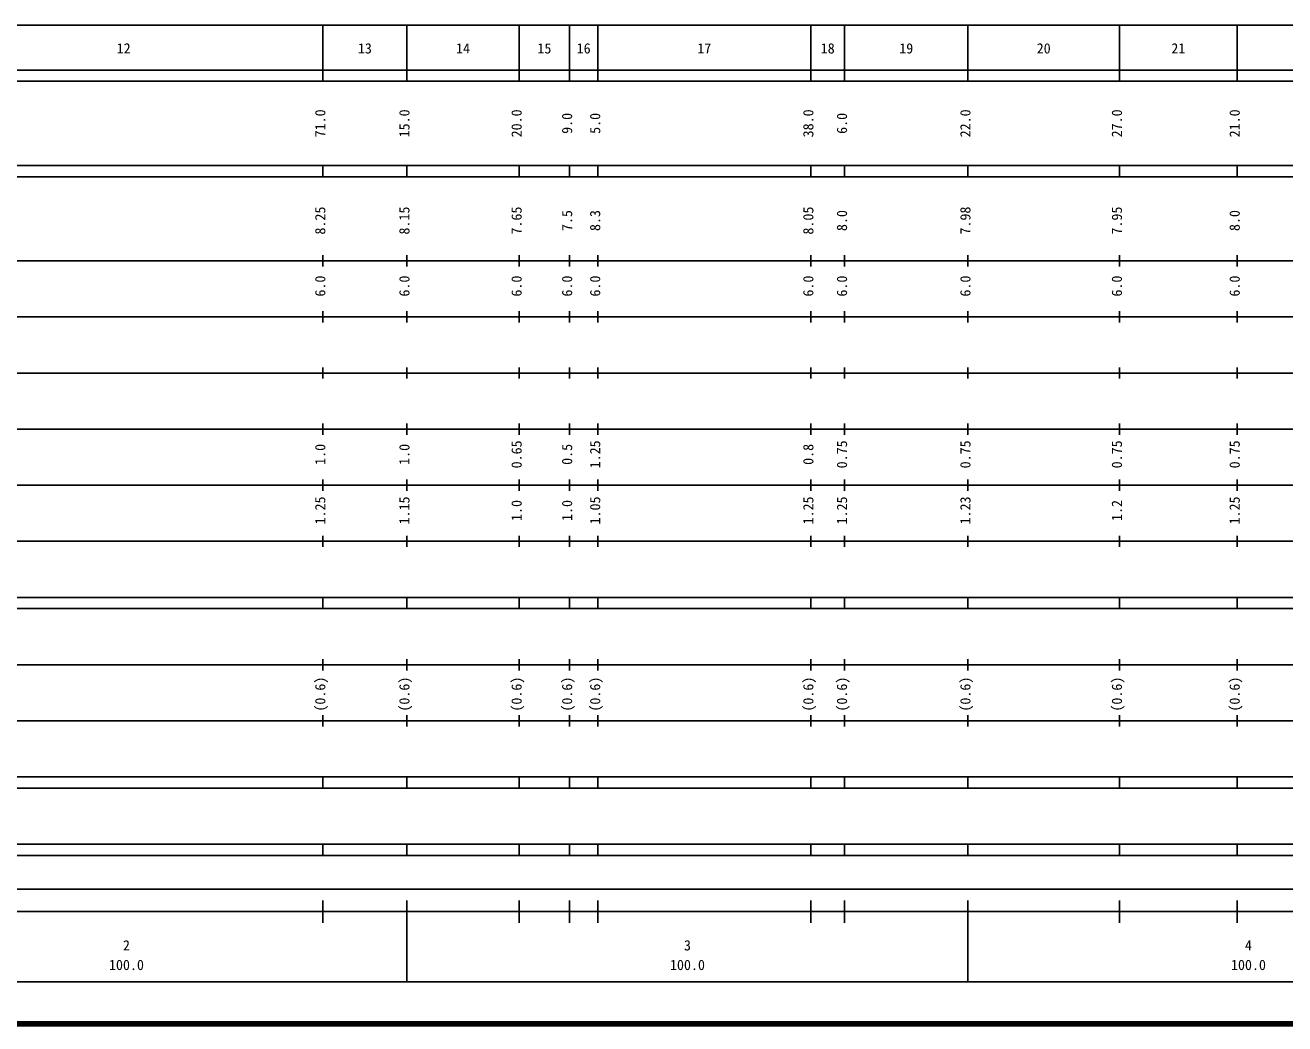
# Model space of a CAD drawing. Units: millimetres on the paper, enlarged 1000 times. Extents: x 40000 to 680000, y 20000 to 380000.
# Drawn here: x 199950 to 424480, y 20000 to 198000 of the extents above; entities that cross this region are included whole.
import ezdxf
from ezdxf.enums import TextEntityAlignment as Align

# ---------------------------------------------------------------- set-up
doc = ezdxf.new("R2010")
doc.units = ezdxf.units.MM
doc.header["$LTSCALE"] = 1000
doc.layers.add('M-TTL', color=2, linetype='Continuous', lineweight=140)
doc.layers.add('M-TTL-BAND', color=7, linetype='Continuous', lineweight=25)
doc.styles.add('ＭＳ ゴシック', font='')
doc.styles.get('ＭＳ ゴシック').set_extended_font_data('MS Gothic')

msp = doc.modelspace()

# ---------------------------------------------------------------- linework, layer by layer
at = {"layer": 'M-TTL'}
msp.add_line((40000, 20000), (680000, 20000), dxfattribs=at)
at = {"layer": 'M-TTL-BAND'}
for p, q in [((68000, 198000), (579000, 198000)), ((253000, 188000), (253000, 198000)), ((268000, 188000), (268000, 198000)), ((288000, 188000), (288000, 198000)), ((297000, 188000), (297000, 198000)), ((302000, 188000), (302000, 198000)), ((340000, 188000), (340000, 198000)), ((346000, 188000), (346000, 198000)), ((368000, 188000), (368000, 198000)), ((395000, 188000), (395000, 198000)), ((416000, 188000), (416000, 198000)), ((40000, 190000), (579000, 190000)), ((40000, 188000), (579000, 188000)), ((40000, 173000), (579000, 173000)), ((253000, 171000), (253000, 173000)), ((268000, 171000), (268000, 173000)), ((288000, 171000), (288000, 173000)), ((297000, 171000), (297000, 173000)), ((302000, 171000), (302000, 173000)), ((340000, 171000), (340000, 173000)), ((346000, 171000), (346000, 173000)), ((368000, 171000), (368000, 173000)), ((395000, 171000), (395000, 173000)), ((416000, 171000), (416000, 173000)), ((40000, 171000), (579000, 171000)), ((40000, 156000), (579000, 156000)), ((253000, 155000), (253000, 157000)), ((268000, 155000), (268000, 157000)), ((288000, 155000), (288000, 157000)), ((297000, 155000), (297000, 157000)), ((302000, 155000), (302000, 157000)), ((340000, 155000), (340000, 157000)), ((346000, 155000), (346000, 157000)), ((368000, 155000), (368000, 157000)), ((395000, 155000), (395000, 157000)), ((416000, 155000), (416000, 157000)), ((46000, 146000), (579000, 146000)), ((253000, 145000), (253000, 147000)), ((268000, 145000), (268000, 147000)), ((288000, 145000), (288000, 147000)), ((297000, 145000), (297000, 147000)), ((302000, 145000), (302000, 147000)), ((340000, 145000), (340000, 147000)), ((346000, 145000), (346000, 147000)), ((368000, 145000), (368000, 147000)), ((395000, 145000), (395000, 147000)), ((416000, 145000), (416000, 147000)), ((253000, 135000), (253000, 137000)), ((268000, 135000), (268000, 137000)), ((288000, 135000), (288000, 137000)), ((297000, 135000), (297000, 137000)), ((302000, 135000), (302000, 137000)), ((340000, 135000), (340000, 137000)), ((346000, 135000), (346000, 137000)), ((368000, 135000), (368000, 137000)), ((395000, 135000), (395000, 137000)), ((416000, 135000), (416000, 137000)), ((52000, 136000), (579000, 136000)), ((46000, 126000), (579000, 126000)), ((253000, 125000), (253000, 127000)), ((268000, 125000), (268000, 127000)), ((288000, 125000), (288000, 127000)), ((297000, 125000), (297000, 127000)), ((302000, 125000), (302000, 127000)), ((340000, 125000), (340000, 127000)), ((346000, 125000), (346000, 127000)), ((368000, 125000), (368000, 127000)), ((395000, 125000), (395000, 127000)), ((416000, 125000), (416000, 127000)), ((253000, 115000), (253000, 117000)), ((268000, 115000), (268000, 117000)), ((288000, 115000), (288000, 117000)), ((297000, 115000), (297000, 117000)), ((302000, 115000), (302000, 117000)), ((340000, 115000), (340000, 117000)), ((346000, 115000), (346000, 117000)), ((368000, 115000), (368000, 117000)), ((395000, 115000), (395000, 117000)), ((416000, 115000), (416000, 117000)), ((52000, 116000), (579000, 116000)), ((46000, 106000), (579000, 106000)), ((253000, 105000), (253000, 107000)), ((268000, 105000), (268000, 107000)), ((288000, 105000), (288000, 107000)), ((297000, 105000), (297000, 107000)), ((302000, 105000), (302000, 107000)), ((340000, 105000), (340000, 107000)), ((346000, 105000), (346000, 107000)), ((368000, 105000), (368000, 107000)), ((395000, 105000), (395000, 107000)), ((416000, 105000), (416000, 107000)), ((40000, 96000), (579000, 96000)), ((253000, 94000), (253000, 96000)), ((268000, 94000), (268000, 96000)), ((288000, 94000), (288000, 96000)), ((297000, 94000), (297000, 96000)), ((302000, 94000), (302000, 96000)), ((340000, 94000), (340000, 96000)), ((346000, 94000), (346000, 96000)), ((368000, 94000), (368000, 96000)), ((395000, 94000), (395000, 96000)), ((416000, 94000), (416000, 96000)), ((40000, 94000), (579000, 94000)), ((49000, 84000), (579000, 84000)), ((253000, 83000), (253000, 85000)), ((268000, 83000), (268000, 85000)), ((288000, 83000), (288000, 85000)), ((297000, 83000), (297000, 85000)), ((302000, 83000), (302000, 85000)), ((340000, 83000), (340000, 85000)), ((346000, 83000), (346000, 85000)), ((368000, 83000), (368000, 85000)), ((395000, 83000), (395000, 85000)), ((416000, 83000), (416000, 85000)), ((253000, 73000), (253000, 75000)), ((268000, 73000), (268000, 75000)), ((288000, 73000), (288000, 75000)), ((297000, 73000), (297000, 75000)), ((302000, 73000), (302000, 75000)), ((340000, 73000), (340000, 75000)), ((346000, 73000), (346000, 75000)), ((368000, 73000), (368000, 75000)), ((395000, 73000), (395000, 75000)), ((416000, 73000), (416000, 75000)), ((40000, 74000), (579000, 74000)), ((40000, 64000), (579000, 64000)), ((253000, 62000), (253000, 64000)), ((268000, 62000), (268000, 64000)), ((288000, 62000), (288000, 64000)), ((297000, 62000), (297000, 64000)), ((302000, 62000), (302000, 64000)), ((340000, 62000), (340000, 64000)), ((346000, 62000), (346000, 64000)), ((368000, 62000), (368000, 64000)), ((395000, 62000), (395000, 64000)), ((416000, 62000), (416000, 64000)), ((40000, 62000), (579000, 62000)), ((40000, 52000), (579000, 52000)), ((253000, 50000), (253000, 52000)), ((268000, 50000), (268000, 52000)), ((288000, 50000), (288000, 52000)), ((297000, 50000), (297000, 52000)), ((302000, 50000), (302000, 52000)), ((340000, 50000), (340000, 52000)), ((346000, 50000), (346000, 52000)), ((368000, 50000), (368000, 52000)), ((395000, 50000), (395000, 52000)), ((416000, 50000), (416000, 52000)), ((40000, 50000), (579000, 50000)), ((71000, 44000), (565000, 44000)), ((253000, 38000), (253000, 42000)), ((268000, 27500), (268000, 42000)), ((288000, 38000), (288000, 42000)), ((297000, 38000), (297000, 42000)), ((302000, 38000), (302000, 42000)), ((340000, 38000), (340000, 42000)), ((346000, 38000), (346000, 42000)), ((368000, 27500), (368000, 42000)), ((395000, 38000), (395000, 42000)), ((416000, 38000), (416000, 42000)), ((40000, 40000), (579000, 40000)), ((68000, 27500), (579000, 27500))]:
    msp.add_line(p, q, dxfattribs=at)

# ---------------------------------------------------------------- texts
at = {"layer": 'M-TTL-BAND', "style": 'ＭＳ ゴシック'}
for s, p in [('12', (217500, 192405)), ('13', (260500, 192405)), ('14', (278000, 192405)), ('15', (292500, 192405)), ('16', (299500, 192405)), ('17', (321000, 192405)), ('18', (343000, 192405)), ('19', (357000, 192405)), ('20', (381500, 192405)), ('21', (405500, 192405)), ('2', (218000, 32523)), ('3', (318000, 32523)), ('4', (418000, 32523)), ('100.0', (218000, 29033)), ('100.0', (318000, 29033)), ('100.0', (418000, 29033))]:
    msp.add_text(s, height=1833, dxfattribs=at).set_placement(p, align=Align.BOTTOM_CENTER)
for s, p in [('71.0', (254000, 180500)), ('15.0', (269000, 180500)), ('20.0', (289000, 180500)), ('9.0', (298000, 180500)), ('5.0', (303000, 180500)), ('38.0', (341000, 180500)), ('6.0', (347000, 180500)), ('22.0', (369000, 180500)), ('27.0', (396000, 180500)), ('21.0', (417000, 180500)), ('8.25', (254000, 163174)), ('8.15', (269000, 163174)), ('7.65', (289000, 163174)), ('7.5', (298000, 163174)), ('8.3', (303000, 163174)), ('8.05', (341000, 163174)), ('8.0', (347000, 163174)), ('7.98', (369000, 163174)), ('7.95', (396000, 163174)), ('8.0', (417000, 163174)), ('6.0', (254000, 151500)), ('6.0', (269000, 151500)), ('6.0', (289000, 151500)), ('6.0', (298000, 151500)), ('6.0', (303000, 151500)), ('6.0', (341000, 151500)), ('6.0', (347000, 151500)), ('6.0', (369000, 151500)), ('6.0', (396000, 151500)), ('6.0', (417000, 151500)), ('0.65', (289000, 121500)), ('1.25', (303000, 121500)), ('0.75', (347000, 121500)), ('0.75', (369000, 121500)), ('0.75', (396000, 121500)), ('0.75', (417000, 121500)), ('1.0', (254000, 121500)), ('1.0', (269000, 121500)), ('0.5', (298000, 121500)), ('0.8', (341000, 121500)), ('1.25', (254000, 111500)), ('1.15', (269000, 111500)), ('1.0', (289000, 111500)), ('1.0', (298000, 111500)), ('1.05', (303000, 111500)), ('1.25', (341000, 111500)), ('1.25', (347000, 111500)), ('1.23', (369000, 111500)), ('1.2', (396000, 111500)), ('1.25', (417000, 111500)), ('(0.6)', (254000, 78764)), ('(0.6)', (269000, 78764)), ('(0.6)', (289000, 78764)), ('(0.6)', (298000, 78764)), ('(0.6)', (303000, 78764)), ('(0.6)', (341000, 78764)), ('(0.6)', (347000, 78764)), ('(0.6)', (369000, 78764)), ('(0.6)', (396000, 78764)), ('(0.6)', (417000, 78764))]:
    msp.add_text(s, height=1833, rotation=90, dxfattribs=at).set_placement(p, align=Align.BOTTOM_CENTER)

doc.saveas('drawing.dxf')
